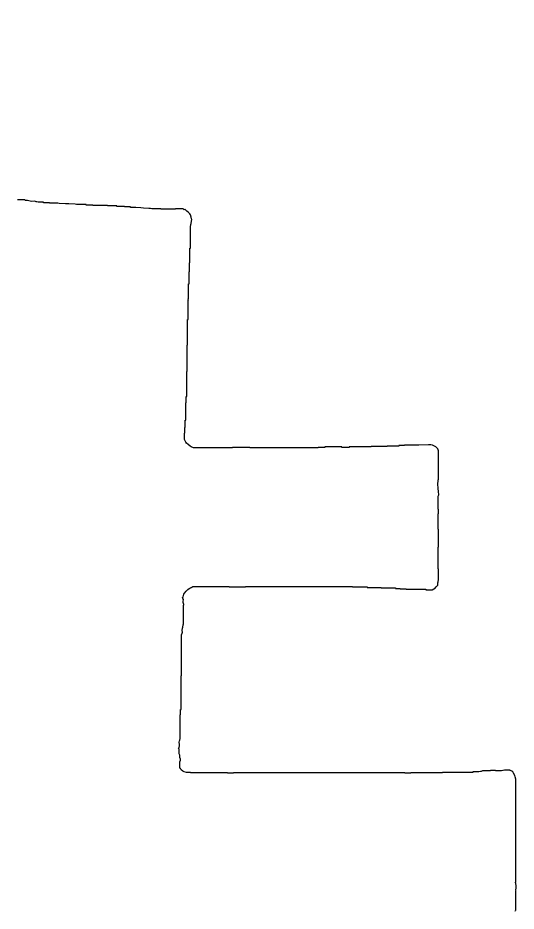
# Model space of a CAD drawing. Extents: x -129781 to 128588, y -28719 to 55661.
# Drawn here: x 115732.2 to 115873.9, y 3714 to 3967.8 of the extents above; entities that cross this region are included whole.
import ezdxf
from ezdxf.enums import TextEntityAlignment as Align

# ---------------------------------------------------------------- set-up
doc = ezdxf.new("R2010")
doc.units = 0
doc.header["$LTSCALE"] = 1000
doc.layers.get('0').update_dxf_attribs({"linetype": 'CONTINUOUS'})
doc.layers.get('Defpoints').update_dxf_attribs({"linetype": 'CONTINUOUS'})
doc.layers.add('DIM', color=3, linetype='CONTINUOUS', lineweight=0)
doc.layers.add('HFZT', color=5, linetype='CONTINUOUS', lineweight=15)
doc.styles.add('TSSD_Dimension', font='tssdeng.shx', dxfattribs={"width": 0.7, "bigfont": 'hztxt.shx'})
doc.styles.add('TSSD_NORM', font='tssdeng.shx', dxfattribs={"width": 0.7, "bigfont": 'hztxt.shx'})
doc.dimstyles.new('TSSD_100_100', dxfattribs={"dimtxt": 300, "dimasz": 100, "dimexe": 100, "dimexo": 250, "dimgap": 100, "dimtad": 1, "dimdec": 0, "dimzin": 0, "dimdsep": 46, "dimtxsty": 'TSSD_Dimension', "dimblk": 'ARCHTICK', "dimblk1": 'ARCHTICK', "dimblk2": 'ARCHTICK', "dimcen": 0, "dimdle": 100, "dimclrt": 7, "dimadec": 0, "dimazin": 0, "dimtfac": 1, "dimtdec": 0, "dimtix": 1, "dimtmove": 2, "dimatfit": 3, "dimfxl": 1, "dimtolj": 1, "dimtzin": 0, "dimarcsym": 0})

# ---------------------------------------------------------------- blocks, each defined once
blk = doc.blocks.new('z')
blk.add_lwpolyline([(300687.81, 23882.01), (300687.92, 23882.47), (300688.33, 23882.8), (300688.33, 23888.05), (300688.33, 23890.68), (300688.33, 23895.92), (300688.18, 23895.94), (300688.09, 23896.12), (300688.17, 23896.24), (300688.42, 23898.28), (300688.45, 23899.32), (300688.33, 23901.37), (300687.98, 23901.55), (300687.9, 23902.04), (300688.17, 23902.33), (300688.29, 23930.62), (300688.33, 23944.77), (300688.33, 23973.06), (300687.8, 23974.79), (300687.44, 23975.64), (300686.57, 23977.22), (300686.13, 23978.27), (300685.56, 23978.79), (300684.49, 23979.14), (300684.23, 23979.27), (300684.1, 23979.34), (300683.85, 23979.46), (300682.44, 23979.46), (300681.73, 23979.46), (300680.32, 23979.46), (300679.56, 23979.21), (300679.17, 23979.08), (300678.4, 23978.82), (300676.74, 23978.82), (300675.91, 23978.82), (300674.24, 23978.82), (300674.24, 23978.95), (300674.24, 23979.01), (300674.24, 23979.14), (300672.83, 23979.14), (300672.13, 23979.14), (300670.72, 23979.14), (300670.72, 23979.01), (300670.72, 23978.95), (300670.72, 23978.82), (300668.55, 23978.82), (300667.46, 23978.82), (300665.28, 23978.82), (300664.26, 23978.57), (300663.75, 23978.44), (300662.72, 23978.18), (300661.06, 23978.18), (300660.22, 23978.18), (300658.56, 23978.18), (300658.56, 23978.05), (300658.56, 23977.99), (300658.56, 23977.86), (300650.11, 23977.86), (300645.88, 23977.86), (300637.43, 23977.86), (300637.43, 23977.73), (300637.43, 23977.67), (300637.43, 23977.54), (300628.73, 23977.54), (300624.38, 23977.54), (300615.67, 23977.54), (300615.67, 23977.41), (300615.67, 23977.35), (300615.67, 23977.22), (300614.01, 23977.22), (300613.17, 23977.22), (300611.51, 23977.22), (300611.51, 23977.35), (300611.51, 23977.41), (300611.51, 23977.54), (300564.14, 23977.54), (300540.45, 23977.54), (300493.08, 23977.54), (300493.08, 23977.41), (300493.08, 23977.35), (300493.08, 23977.22), (300491.42, 23977.22), (300490.59, 23977.22), (300488.92, 23977.22), (300488.92, 23977.35), (300488.92, 23977.41), (300488.92, 23977.54), (300478.68, 23977.54), (300473.56, 23977.54), (300463.32, 23977.54), (300463.32, 23977.67), (300463.32, 23977.73), (300463.32, 23977.86), (300462.23, 23977.86), (300461.68, 23977.86), (300460.6, 23977.86), (300459, 23978.22), (300458.19, 23978.61), (300456.91, 23979.62), (300456.69, 23980.17), (300456.46, 23980.44), (300455.95, 23980.74), (300455.95, 23982.54), (300455.95, 23983.43), (300455.95, 23985.22), (300456.52, 23986.23), (300456.56, 23987.04), (300456.11, 23988.11), (300456.11, 23989.15), (300456.01, 23989.69), (300455.63, 23990.67), (300455.63, 23991.95), (300455.63, 23992.59), (300455.63, 23993.87), (300455.29, 23994.05), (300455.21, 23994.54), (300455.47, 23994.83), (300455.72, 23996.34), (300455.76, 23997.13), (300455.63, 23998.67), (300455.89, 23999.69), (300456.02, 24000.2), (300456.27, 24001.23), (300456.27, 24007.76), (300456.27, 24011.02), (300456.27, 24017.55), (300456.4, 24017.55), (300456.47, 24017.55), (300456.59, 24017.55), (300456.59, 24019.09), (300456.59, 24019.86), (300456.59, 24021.39), (300456.72, 24021.39), (300456.79, 24021.39), (300456.91, 24021.39), (300456.91, 24030.61), (300456.91, 24035.22), (300456.91, 24044.44), (300457.04, 24044.44), (300457.11, 24044.44), (300457.24, 24044.44), (300457.24, 24055.83), (300457.24, 24061.53), (300457.24, 24072.92), (300457.68, 24074), (300457.79, 24074.64), (300457.72, 24075.8), (300457.97, 24077.34), (300458.1, 24078.11), (300458.35, 24079.65), (300458.42, 24080.03), (300458.45, 24080.22), (300458.52, 24080.61), (300458.52, 24085.73), (300458.52, 24088.29), (300458.52, 24093.41), (300458.66, 24093.42), (300458.75, 24093.6), (300458.68, 24093.73), (300458.42, 24095.12), (300458.39, 24095.84), (300458.52, 24097.25), (300458.01, 24097.83), (300457.96, 24098.51), (300458.35, 24099.17), (300458.74, 24100.84), (300459.16, 24101.7), (300460.28, 24103.01), (300461.14, 24103.74), (300461.56, 24104.12), (300462.36, 24104.93), (300462.78, 24104.86), (300463.12, 24105.03), (300463.32, 24105.41), (300464, 24105.63), (300464.33, 24105.8), (300464.92, 24106.21), (300475.03, 24106.21), (300480.09, 24106.21), (300490.2, 24106.21), (300490.2, 24106.08), (300490.2, 24106.02), (300490.2, 24105.89), (300494.68, 24105.89), (300496.92, 24105.89), (300501.4, 24105.89), (300501.4, 24106.02), (300501.4, 24106.08), (300501.4, 24106.21), (300530.98, 24106.21), (300545.77, 24106.21), (300575.34, 24106.21), (300575.34, 24106.08), (300575.34, 24106.02), (300575.34, 24105.89), (300579.44, 24105.89), (300581.49, 24105.89), (300585.58, 24105.89), (300585.58, 24105.76), (300585.58, 24105.7), (300585.58, 24105.57), (300589.42, 24105.57), (300591.34, 24105.57), (300595.19, 24105.57), (300595.19, 24105.44), (300595.19, 24105.38), (300595.19, 24105.25), (300599.15, 24105.25), (300601.14, 24105.25), (300605.11, 24105.25), (300605.11, 24105.12), (300605.11, 24105.06), (300605.11, 24104.93), (300606.39, 24104.93), (300607.03, 24104.93), (300608.31, 24104.93), (300608.31, 24104.8), (300608.31, 24104.74), (300608.31, 24104.61), (300609.97, 24104.61), (300610.8, 24104.61), (300612.47, 24104.61), (300612.47, 24104.48), (300612.47, 24104.42), (300612.47, 24104.29), (300617.85, 24104.29), (300620.54, 24104.29), (300625.91, 24104.29), (300625.91, 24104.16), (300625.91, 24104.1), (300625.91, 24103.97), (300627.7, 24103.97), (300628.6, 24103.97), (300630.39, 24103.97), (300631.6, 24104.53), (300632.18, 24104.94), (300633.11, 24105.89), (300633.53, 24106.43), (300633.76, 24106.69), (300634.23, 24107.17), (300634.3, 24108.73), (300634.44, 24109.52), (300634.87, 24111.01), (300634.87, 24113.96), (300634.87, 24115.43), (300634.87, 24118.37), (300634.75, 24118.37), (300634.68, 24118.37), (300634.55, 24118.37), (300634.55, 24124.39), (300634.55, 24127.4), (300634.55, 24133.42), (300634.68, 24133.42), (300634.75, 24133.42), (300634.87, 24133.42), (300634.87, 24138.41), (300634.87, 24140.91), (300634.87, 24145.9), (300634.75, 24145.9), (300634.68, 24145.9), (300634.55, 24145.9), (300634.55, 24150.12), (300634.55, 24152.24), (300634.55, 24156.46), (300634.68, 24156.46), (300634.75, 24156.46), (300634.87, 24156.46), (300634.87, 24157.74), (300634.87, 24158.38), (300634.87, 24159.66), (300634.75, 24159.66), (300634.68, 24159.66), (300634.55, 24159.66), (300634.55, 24163.25), (300634.55, 24165.04), (300634.55, 24168.62), (300635.08, 24169.51), (300635.12, 24170.24), (300634.71, 24171.19), (300634.45, 24174.63), (300634.42, 24176.37), (300634.55, 24179.83), (300634.68, 24179.83), (300634.75, 24179.83), (300634.87, 24179.83), (300634.87, 24187.89), (300634.87, 24191.93), (300634.87, 24199.99), (300634.24, 24201.17), (300633.85, 24201.73), (300632.95, 24202.71), (300632.06, 24203.16), (300631.61, 24203.38), (300630.71, 24203.83), (300629.58, 24204.05), (300628.98, 24204.08), (300627.83, 24203.99), (300621.18, 24203.86), (300617.85, 24203.83), (300611.19, 24203.83), (300611.19, 24203.7), (300611.19, 24203.64), (300611.19, 24203.51), (300609.65, 24203.51), (300608.88, 24203.51), (300607.35, 24203.51), (300607.35, 24203.38), (300607.35, 24203.32), (300607.35, 24203.19), (300604.15, 24203.19), (300602.55, 24203.19), (300599.35, 24203.19), (300599.35, 24203.06), (300599.35, 24203), (300599.35, 24202.87), (300594.87, 24202.87), (300592.62, 24202.87), (300588.14, 24202.87), (300588.14, 24202.74), (300588.14, 24202.68), (300588.14, 24202.55), (300582.13, 24202.55), (300579.12, 24202.55), (300573.1, 24202.55), (300573.1, 24202.42), (300573.1, 24202.36), (300573.1, 24202.23), (300571.05, 24202.23), (300570.03, 24202.23), (300567.98, 24202.23), (300567.98, 24202.36), (300567.98, 24202.42), (300567.98, 24202.55), (300563.24, 24202.55), (300560.87, 24202.55), (300556.14, 24202.55), (300556.14, 24202.42), (300556.14, 24202.36), (300556.14, 24202.23), (300554.34, 24202.23), (300553.45, 24202.23), (300551.66, 24202.23), (300551.66, 24202.1), (300551.66, 24202.04), (300551.66, 24201.91), (300532.71, 24201.91), (300523.23, 24201.91), (300504.29, 24201.91), (300504.29, 24202.04), (300504.29, 24202.1), (300504.29, 24202.23), (300499.55, 24202.23), (300497.18, 24202.23), (300492.44, 24202.23), (300492.44, 24202.1), (300492.44, 24202.04), (300492.44, 24201.91), (300481.69, 24201.91), (300476.31, 24201.91), (300465.56, 24201.91), (300463.89, 24202.63), (300463.09, 24203.13), (300461.72, 24204.31), (300460.56, 24205.28), (300460.06, 24205.96), (300459.48, 24207.35), (300459.35, 24207.61), (300459.28, 24207.74), (300459.16, 24207.99), (300459.16, 24209.66), (300459.16, 24210.49), (300459.16, 24212.15), (300459.28, 24212.15), (300459.35, 24212.15), (300459.48, 24212.15), (300459.48, 24213.69), (300459.48, 24214.46), (300459.48, 24216), (300459.6, 24216), (300459.67, 24216), (300459.8, 24216), (300459.8, 24218.04), (300459.8, 24219.07), (300459.8, 24221.12), (300459.92, 24221.12), (300459.99, 24221.12), (300460.12, 24221.12), (300460.12, 24225.85), (300460.12, 24228.22), (300460.12, 24232.96), (300460.24, 24232.96), (300460.31, 24232.96), (300460.44, 24232.96), (300460.44, 24234.75), (300460.44, 24235.65), (300460.44, 24237.44), (300460.56, 24237.44), (300460.63, 24237.44), (300460.76, 24237.44), (300460.76, 24244.35), (300460.76, 24247.81), (300460.76, 24254.72), (300460.88, 24254.72), (300460.95, 24254.72), (300461.08, 24254.72), (300461.08, 24262.02), (300461.08, 24265.67), (300461.08, 24272.97), (300461.2, 24272.97), (300461.27, 24272.97), (300461.4, 24272.97), (300461.4, 24280.01), (300461.4, 24283.53), (300461.4, 24290.57), (300461.52, 24290.57), (300461.59, 24290.57), (300461.72, 24290.57), (300461.72, 24295.95), (300461.72, 24298.64), (300461.72, 24304.02), (300461.86, 24304.03), (300461.95, 24304.21), (300461.88, 24304.34), (300461.7, 24304.53), (300461.79, 24304.88), (300462.04, 24304.98), (300462.04, 24309.07), (300462.04, 24311.12), (300462.04, 24315.22), (300462.16, 24315.22), (300462.23, 24315.22), (300462.36, 24315.22), (300462.36, 24318.55), (300462.36, 24320.21), (300462.36, 24323.54), (300462.48, 24323.54), (300462.55, 24323.54), (300462.68, 24323.54), (300462.68, 24325.97), (300462.68, 24327.19), (300462.68, 24329.62), (300462.8, 24329.62), (300462.87, 24329.62), (300463, 24329.62), (300463, 24333.72), (300463, 24335.77), (300463, 24339.86), (300463.12, 24339.86), (300463.19, 24339.86), (300463.32, 24339.86), (300463.32, 24345.37), (300463.32, 24348.12), (300463.32, 24353.63), (300463.38, 24354.01), (300463.41, 24354.2), (300463.48, 24354.59), (300463.73, 24356.12), (300463.86, 24356.89), (300464.12, 24358.43), (300464.23, 24359.58), (300464.19, 24360.18), (300463.96, 24361.31), (300463.3, 24362.78), (300462.82, 24363.49), (300461.72, 24364.67), (300460.9, 24365.31), (300460.51, 24365.67), (300459.8, 24366.43), (300459.11, 24366.39), (300458.67, 24366.57), (300458.2, 24367.07), (300456.15, 24367.07), (300455.12, 24367.07), (300453.07, 24367.07), (300453.07, 24366.94), (300453.07, 24366.88), (300453.07, 24366.75), (300448.98, 24366.75), (300446.93, 24366.75), (300442.83, 24366.75), (300442.83, 24366.88), (300442.83, 24366.94), (300442.83, 24367.07), (300440.4, 24367.07), (300439.18, 24367.07), (300436.75, 24367.07), (300435.85, 24367.13), (300435.41, 24367.16), (300434.51, 24367.23), (300430.92, 24367.49), (300429.13, 24367.61), (300425.55, 24367.87), (300424.65, 24367.93), (300424.2, 24367.97), (300423.31, 24368.03), (300422.8, 24368.03), (300422.54, 24368.03), (300422.03, 24368.03), (300422.03, 24368.16), (300422.03, 24368.22), (300422.03, 24368.35), (300420.36, 24368.35), (300419.53, 24368.35), (300417.87, 24368.35), (300417.87, 24368.48), (300417.87, 24368.54), (300417.87, 24368.67), (300415.69, 24368.67), (300414.6, 24368.67), (300412.43, 24368.67), (300412.43, 24368.8), (300412.43, 24368.86), (300412.43, 24368.99), (300409.86, 24368.99), (300408.58, 24368.99), (300406.02, 24368.99), (300406.02, 24369.12), (300406.02, 24369.18), (300406.02, 24369.31), (300401.93, 24369.31), (300399.88, 24369.31), (300395.78, 24369.31), (300395.78, 24369.44), (300395.78, 24369.5), (300395.78, 24369.63), (300393.99, 24369.63), (300393.09, 24369.63), (300391.3, 24369.63), (300391.3, 24369.76), (300391.3, 24369.82), (300391.3, 24369.95), (300389.32, 24369.95), (300388.32, 24369.95), (300386.34, 24369.95), (300385.25, 24370.01), (300384.71, 24370.05), (300383.62, 24370.11), (300379.27, 24370.37), (300377.09, 24370.49), (300372.74, 24370.75), (300371.65, 24370.81), (300371.1, 24370.85), (300370.02, 24370.91), (300368.42, 24370.91), (300367.61, 24370.91), (300366.01, 24370.91), (300366.01, 24371.04), (300366.01, 24371.1), (300366.01, 24371.23), (300364.35, 24371.23), (300363.52, 24371.23), (300361.85, 24371.23), (300361.85, 24371.36), (300361.85, 24371.42), (300361.85, 24371.55), (300360.32, 24371.55), (300359.55, 24371.55), (300358.01, 24371.55), (300357.12, 24371.81), (300356.67, 24371.93), (300355.77, 24372.19), (300353.72, 24372.14), (300352.66, 24372.24), (300350.65, 24372.67), (300349.86, 24372.68), (300349.43, 24372.78), (300348.73, 24373.15), (300345.53, 24373.15), (300343.93, 24373.15)])
blk = doc.blocks.new('DETK')
at = {"layer": 'HFZT', "color": 5, "xscale": 0.4115013172850013, "yscale": 0.4115013172850013, "zscale": 0.4115013172850013}
blk.add_blockref('z', (-94447.94, -6113.5), dxfattribs=at)
at = {"layer": 'HFZT', "color": 2, "style": 'TSSD_NORM', "width": 0.7}
for tag, height, p in [('比例尺', 250, (40275.22, 3100)), ('日期', 250, (40275.22, 1700)), ('图号', 250, (37501.45, 1700)), ('图名', 400, (31926.24, 1425))]:
    blk.add_attdef(tag, text='', height=height, dxfattribs=at).set_placement(p, align=Align.MIDDLE)
blk = doc.blocks.new('_ArchTick')
at = {"color": 0, "linetype": 'ByBlock', "const_width": 0.15}
blk.add_lwpolyline([(-0.5, -0.5), (0.5, 0.5)], dxfattribs=at)
blk = doc.blocks.new('*D187')
at = {"layer": 'Defpoints', "color": 0, "transparency": 16777216}
for p in [(86588.15, 34060.41), (115688.31, 16824.42), (86588.15, 0)]:
    blk.add_point(p, dxfattribs=at)
at = {"layer": 'DIM', "color": 0, "lineweight": -2, "transparency": 16777216}
for p, q in [((86588.15, 250), (86588.15, 34160.41)), ((115688.31, 17074.42), (115688.31, 34160.41)), ((115788.31, 34060.41), (86488.15, 34060.41))]:
    blk.add_line(p, q, dxfattribs=at)
at = {"layer": 'DIM', "color": 0, "lineweight": -2, "transparency": 16777216, "xscale": 100, "yscale": 100, "zscale": 100, "rotation": 180}
blk.add_blockref('_ArchTick', (86588.15, 34060.41), dxfattribs=at)
at = {"layer": 'DIM', "color": 0, "lineweight": -2, "transparency": 16777216, "xscale": 100, "yscale": 100, "zscale": 100}
blk.add_blockref('_ArchTick', (115688.31, 34060.41), dxfattribs=at)
at = {"layer": 'DIM', "color": 7, "transparency": 16777216, "insert": (101138.23, 34310.41), "char_height": 300, "attachment_point": 5, "style": 'TSSD_Dimension'}
blk.add_mtext('\\A1;29100', dxfattribs=at)
blk = doc.blocks.new('*D188')
at = {"layer": 'Defpoints', "color": 0, "transparency": 16777216}
for p in [(115688.31, 18560.52), (115688.31, 16824.42), (86588.15, 0)]:
    blk.add_point(p, dxfattribs=at)
at = {"layer": 'DIM', "color": 0, "lineweight": -2, "transparency": 16777216}
for p, q in [((86588.15, 250), (86588.15, 18660.52)), ((115688.31, 17074.42), (115688.31, 18660.52)), ((86488.15, 18560.52), (115788.31, 18560.52))]:
    blk.add_line(p, q, dxfattribs=at)
at = {"layer": 'DIM', "color": 0, "lineweight": -2, "transparency": 16777216, "xscale": 100, "yscale": 100, "zscale": 100, "rotation": 180}
blk.add_blockref('_ArchTick', (86588.15, 18560.52), dxfattribs=at)
at = {"layer": 'DIM', "color": 0, "lineweight": -2, "transparency": 16777216, "xscale": 100, "yscale": 100, "zscale": 100}
blk.add_blockref('_ArchTick', (115688.31, 18560.52), dxfattribs=at)
at = {"layer": 'DIM', "color": 7, "transparency": 16777216, "insert": (101138.23, 18810.52), "char_height": 300, "attachment_point": 5, "style": 'TSSD_Dimension'}
blk.add_mtext('\\A1;29100', dxfattribs=at)

msp = doc.modelspace()

# ---------------------------------------------------------------- block references
msp.add_blockref('DETK', (86588.15021, 0))

# ---------------------------------------------------------------- dimensions: what is measured, and where the dimension line sits
at = {"layer": 'DIM'}
for base, p1, p2, picture, middle in [((86588.15021, 34060.40762), (115688.31085, 16824.4178), (86588.15021, 0), '*D187', (101138.23053, 34310.40762)), ((115688.31085, 18560.52107), (86588.15021, 0), (115688.31085, 16824.4178), '*D188', (101138.23053, 18810.52107))]:
    dim = msp.add_linear_dim(base=base, p1=p1, p2=p2, dimstyle='TSSD_100_100', dxfattribs=at)
    dim.commit()
    dim.dimension.update_dxf_attribs({"geometry": picture, "text_midpoint": middle})

doc.saveas('drawing.dxf')
